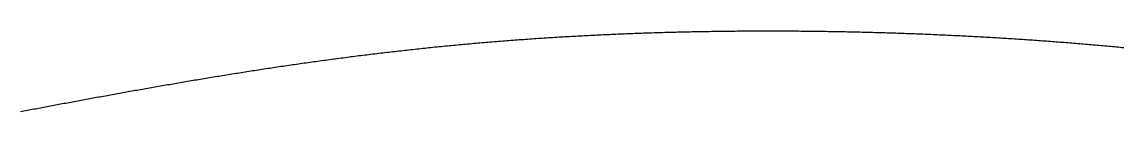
# Model space of a CAD drawing. Header units: millimetres. Extents: x -8855 to 105318, y -17958 to 67465.
# Drawn here: x 62267.5 to 62413.1, y 46631.8 to 46642.4 of the extents above; entities that cross this region are included whole.
import ezdxf

# ---------------------------------------------------------------- set-up
doc = ezdxf.new("R2010")
doc.units = ezdxf.units.MM
doc.header["$LTSCALE"] = 25

msp = doc.modelspace()

# ---------------------------------------------------------------- linework, layer by layer
msp.add_lwpolyline([(62413.37394, 46640.23249), (62413.12345, 46640.25657), (62412.87264, 46640.28054), (62412.62152, 46640.30439), (62412.37009, 46640.32812), (62412.11834, 46640.35173), (62411.86628, 46640.37522), (62411.61392, 46640.39859), (62411.36124, 46640.42184), (62411.10826, 46640.44498), (62410.85498, 46640.46799), (62410.60139, 46640.49088), (62410.34751, 46640.51365), (62410.09332, 46640.5363), (62409.83883, 46640.55882), (62409.58405, 46640.58123), (62409.32898, 46640.60352), (62409.07361, 46640.62568), (62408.81795, 46640.64772), (62408.562, 46640.66964), (62408.30576, 46640.69143), (62408.04924, 46640.71311), (62407.79243, 46640.73466), (62407.53533, 46640.75608), (62407.27796, 46640.77739), (62407.0203, 46640.79857), (62406.76237, 46640.81962), (62406.50416, 46640.84055), (62406.24567, 46640.86136), (62405.98691, 46640.88204), (62405.72788, 46640.9026), (62405.46858, 46640.92303), (62405.20901, 46640.94333), (62404.94917, 46640.96352), (62404.68906, 46640.98357), (62404.42869, 46641.0035), (62404.16806, 46641.0233), (62403.90717, 46641.04298), (62403.64601, 46641.06253), (62403.3846, 46641.08195), (62403.12294, 46641.10124), (62402.86102, 46641.12041), (62402.59884, 46641.13945), (62402.33642, 46641.15836), (62402.07374, 46641.17714), (62401.81082, 46641.1958), (62401.54765, 46641.21432), (62401.28423, 46641.23272), (62401.02057, 46641.25099), (62400.75667, 46641.26913), (62400.49253, 46641.28714), (62400.22815, 46641.30502), (62399.96354, 46641.32276), (62399.69869, 46641.34038), (62399.4336, 46641.35787), (62399.16828, 46641.37523), (62398.90273, 46641.39245), (62398.63696, 46641.40955), (62398.37095, 46641.42651), (62398.10472, 46641.44335), (62397.83827, 46641.46004), (62397.57159, 46641.47661), (62397.30469, 46641.49305), (62397.03757, 46641.50935), (62396.77023, 46641.52552), (62396.50268, 46641.54156), (62396.23492, 46641.55746), (62395.96694, 46641.57323), (62395.69874, 46641.58887), (62395.43034, 46641.60437), (62395.16173, 46641.61973), (62394.89292, 46641.63497), (62394.6239, 46641.65007), (62394.35467, 46641.66503), (62394.08525, 46641.67986), (62393.81562, 46641.69455), (62393.54579, 46641.70911), (62393.27577, 46641.72353), (62393.00555, 46641.73781), (62392.73514, 46641.75196), (62392.46454, 46641.76597), (62392.19374, 46641.77985), (62391.92276, 46641.79358), (62391.65159, 46641.80719), (62391.38023, 46641.82065), (62391.10869, 46641.83397), (62390.83696, 46641.84716), (62390.56506, 46641.86021), (62390.29298, 46641.87312), (62390.02071, 46641.88589), (62389.74827, 46641.89852), (62389.47566, 46641.91102), (62389.20287, 46641.92337), (62388.92992, 46641.93559), (62388.65679, 46641.94766), (62388.38349, 46641.95959), (62388.11003, 46641.97139), (62387.8364, 46641.98304), (62387.56261, 46641.99455), (62387.28866, 46642.00592), (62387.01454, 46642.01715), (62386.74027, 46642.02824), (62386.46584, 46642.03919), (62386.19126, 46642.04999), (62385.91652, 46642.06066), (62385.64163, 46642.07118), (62385.36659, 46642.08155), (62385.0914, 46642.09179), (62384.81606, 46642.10188), (62384.54058, 46642.11183), (62384.26495, 46642.12163), (62383.98918, 46642.13129), (62383.71327, 46642.14081), (62383.43721, 46642.15018), (62383.16102, 46642.15941), (62382.8847, 46642.16849), (62382.60824, 46642.17743), (62382.33165, 46642.18622), (62382.05492, 46642.19487), (62381.77807, 46642.20337), (62381.50108, 46642.21172), (62381.22397, 46642.21993), (62380.94674, 46642.22799), (62380.66938, 46642.23591), (62380.3919, 46642.24368), (62380.1143, 46642.2513), (62379.83658, 46642.25877), (62379.55874, 46642.2661), (62379.28079, 46642.27328), (62379.00273, 46642.28031), (62378.72455, 46642.28719), (62378.44626, 46642.29393), (62378.16786, 46642.30051), (62377.88936, 46642.30695), (62377.61075, 46642.31324), (62377.33203, 46642.31937), (62377.05321, 46642.32536), (62376.77429, 46642.3312), (62376.49528, 46642.33689), (62376.21616, 46642.34242), (62375.93695, 46642.34781), (62375.65764, 46642.35304), (62375.37824, 46642.35813), (62375.09874, 46642.36306), (62374.81916, 46642.36784), (62374.53949, 46642.37247), (62374.25973, 46642.37695), (62373.97989, 46642.38128), (62373.69997, 46642.38545), (62373.41996, 46642.38947), (62373.13987, 46642.39334), (62372.8597, 46642.39705), (62372.57946, 46642.40061), (62372.29914, 46642.40402), (62372.01875, 46642.40727), (62371.73828, 46642.41037), (62371.45775, 46642.41331), (62371.17714, 46642.4161), (62370.89647, 46642.41874), (62370.61573, 46642.42122), (62370.33492, 46642.42354), (62370.05406, 46642.42571), (62369.77313, 46642.42772), (62369.49215, 46642.42958), (62369.2111, 46642.43128), (62368.93, 46642.43283), (62368.64884, 46642.43421), (62368.36764, 46642.43544), (62368.08638, 46642.43652), (62367.80506, 46642.43743), (62367.52371, 46642.43819), (62367.2423, 46642.43879), (62366.96085, 46642.43924), (62366.67936, 46642.43952), (62366.39782, 46642.43964), (62366.11624, 46642.43961), (62365.83463, 46642.43942), (62365.55298, 46642.43907), (62365.27129, 46642.43856), (62364.98957, 46642.43788), (62364.70781, 46642.43705), (62364.42603, 46642.43606), (62364.14422, 46642.43491), (62363.86238, 46642.4336), (62363.58051, 46642.43212), (62363.29862, 46642.43049), (62363.0167, 46642.42869), (62362.73477, 46642.42674), (62362.45281, 46642.42462), (62362.17084, 46642.42234), (62361.88885, 46642.41989), (62361.60685, 46642.41729), (62361.32483, 46642.41452), (62361.0428, 46642.41158), (62360.76076, 46642.40849), (62360.47871, 46642.40523), (62360.19666, 46642.40181), (62359.9146, 46642.39822), (62359.63254, 46642.39447), (62359.35047, 46642.39055), (62359.06841, 46642.38647), (62358.78635, 46642.38223), (62358.50428, 46642.37782), (62358.22223, 46642.37324), (62357.94018, 46642.3685), (62357.65814, 46642.3636), (62357.3761, 46642.35852), (62357.09408, 46642.35328), (62356.81207, 46642.34788), (62356.53007, 46642.34231), (62356.24809, 46642.33657), (62355.96613, 46642.33066), (62355.68418, 46642.32458), (62355.40226, 46642.31834), (62355.12036, 46642.31193), (62354.83848, 46642.30535), (62354.55663, 46642.29861), (62354.2748, 46642.29169), (62353.993, 46642.28461), (62353.71124, 46642.27736), (62353.4295, 46642.26993), (62353.1478, 46642.26234), (62352.86613, 46642.25458), (62352.5845, 46642.24665), (62352.3029, 46642.23855), (62352.02135, 46642.23027), (62351.73984, 46642.22183), (62351.45837, 46642.21322), (62351.17694, 46642.20443), (62350.89556, 46642.19547), (62350.61423, 46642.18634), (62350.33295, 46642.17704), (62350.05172, 46642.16757), (62349.77054, 46642.15793), (62349.48941, 46642.14811), (62349.20834, 46642.13812), (62348.92733, 46642.12795), (62348.64637, 46642.11762), (62348.36548, 46642.10711), (62348.08465, 46642.09642), (62347.80388, 46642.08556), (62347.52318, 46642.07453), (62347.24254, 46642.06332), (62346.96198, 46642.05194), (62346.68148, 46642.04039), (62346.40105, 46642.02865), (62346.1207, 46642.01675), (62345.84042, 46642.00466), (62345.56022, 46641.99241), (62345.2801, 46641.97997), (62345.00005, 46641.96736), (62344.72009, 46641.95458), (62344.4402, 46641.94161), (62344.16041, 46641.92848), (62343.88069, 46641.91516), (62343.60107, 46641.90167), (62343.32153, 46641.888), (62343.04208, 46641.87416), (62342.76272, 46641.86014), (62342.48345, 46641.84594), (62342.20428, 46641.83156), (62341.9252, 46641.81701), (62341.64622, 46641.80229), (62341.36733, 46641.78738), (62341.08855, 46641.7723), (62340.80986, 46641.75704), (62340.53128, 46641.74161), (62340.2528, 46641.72599), (62339.97442, 46641.71021), (62339.69615, 46641.69424), (62339.41799, 46641.6781), (62339.13993, 46641.66178), (62338.86199, 46641.64528), (62338.58416, 46641.62861), (62338.30644, 46641.61176), (62338.02883, 46641.59473), (62337.75134, 46641.57752), (62337.47397, 46641.56014), (62337.19672, 46641.54258), (62336.91959, 46641.52485), (62336.64257, 46641.50693), (62336.36568, 46641.48884), (62336.08892, 46641.47057), (62335.81228, 46641.45213), (62335.53576, 46641.4335), (62335.25938, 46641.4147), (62334.98312, 46641.39572), (62334.707, 46641.37657), (62334.431, 46641.35723), (62334.15514, 46641.33772), (62333.87942, 46641.31803), (62333.60383, 46641.29817), (62333.32838, 46641.27812), (62333.05307, 46641.2579), (62332.7779, 46641.2375), (62332.50288, 46641.21693), (62332.22799, 46641.19617), (62331.95325, 46641.17524), (62331.67866, 46641.15413), (62331.40421, 46641.13284), (62331.12992, 46641.11137), (62330.85577, 46641.08973), (62330.58178, 46641.06791), (62330.30793, 46641.04591), (62330.03425, 46641.02373), (62329.76072, 46641.00137), (62329.48734, 46640.97884), (62329.21413, 46640.95613), (62328.94107, 46640.93324), (62328.66818, 46640.91017), (62328.39545, 46640.88692), (62328.12288, 46640.8635), (62327.85048, 46640.8399), (62327.57824, 46640.81612), (62327.30617, 46640.79217), (62327.03427, 46640.76803), (62326.76253, 46640.74373), (62326.49097, 46640.71924), (62326.21957, 46640.69459), (62325.94835, 46640.66975), (62325.6773, 46640.64475), (62325.40642, 46640.61957), (62325.13571, 46640.59422), (62324.86518, 46640.5687), (62324.59482, 46640.54301), (62324.32463, 46640.51715), (62324.05462, 46640.49112), (62323.78478, 46640.46492), (62323.51512, 46640.43855), (62323.24564, 46640.41202), (62322.97634, 46640.38532), (62322.70721, 46640.35846), (62322.43826, 46640.33143), (62322.16949, 46640.30424), (62321.90089, 46640.27688), (62321.63248, 46640.24937), (62321.36425, 46640.22169), (62321.0962, 46640.19385), (62320.82833, 46640.16585), (62320.56064, 46640.1377), (62320.29313, 46640.10938), (62320.02581, 46640.08091), (62319.75867, 46640.05228), (62319.49172, 46640.0235), (62319.22495, 46639.99456), (62318.95836, 46639.96547), (62318.69196, 46639.93622), (62318.42575, 46639.90682), (62318.15973, 46639.87727), (62317.89389, 46639.84757), (62317.62824, 46639.81771), (62317.36277, 46639.78771), (62317.0975, 46639.75756), (62316.83242, 46639.72726), (62316.56752, 46639.69682), (62316.30282, 46639.66623), (62316.03831, 46639.63549), (62315.77399, 46639.60461), (62315.50986, 46639.57358), (62315.24593, 46639.54241), (62314.98218, 46639.5111), (62314.71864, 46639.47964), (62314.45528, 46639.44805), (62314.19212, 46639.41631), (62313.92916, 46639.38444), (62313.66639, 46639.35243), (62313.40382, 46639.32028), (62313.14145, 46639.28799), (62312.87927, 46639.25556), (62312.6173, 46639.223), (62312.35552, 46639.19031), (62312.09394, 46639.15748), (62311.83256, 46639.12452), (62311.57138, 46639.09143), (62311.3104, 46639.0582), (62311.04962, 46639.02485), (62310.78905, 46638.99136), (62310.52867, 46638.95775), (62310.2685, 46638.92401), (62310.00853, 46638.89014), (62309.74877, 46638.85614), (62309.48921, 46638.82202), (62309.22985, 46638.78777), (62308.9707, 46638.7534), (62308.71176, 46638.71891), (62308.45302, 46638.6843), (62308.19448, 46638.64957), (62307.93615, 46638.61471), (62307.67803, 46638.57974), (62307.42011, 46638.54465), (62307.1624, 46638.50944), (62306.9049, 46638.47412), (62306.64761, 46638.43869), (62306.39052, 46638.40313), (62306.13364, 46638.36747), (62305.87697, 46638.3317), (62305.62051, 46638.29581), (62305.36426, 46638.25982), (62305.10822, 46638.22371), (62304.85239, 46638.1875), (62304.59677, 46638.15118), (62304.34136, 46638.11476), (62304.08616, 46638.07823), (62303.83117, 46638.04159), (62303.5764, 46638.00486), (62303.32183, 46637.96802), (62303.06748, 46637.93108), (62302.81334, 46637.89404), (62302.55942, 46637.8569), (62302.3057, 46637.81966), (62302.05221, 46637.78233), (62301.79892, 46637.7449), (62301.54585, 46637.70738), (62301.29299, 46637.66976), (62301.04035, 46637.63205), (62300.78792, 46637.59424), (62300.53571, 46637.55635), (62300.28372, 46637.51836), (62300.03194, 46637.48029), (62299.78038, 46637.44212), (62299.52904, 46637.40387), (62299.27791, 46637.36554), (62299.027, 46637.32712), (62298.77631, 46637.28861), (62298.52583, 46637.25002), (62298.27558, 46637.21135), (62298.02554, 46637.1726), (62297.77572, 46637.13377), (62297.52613, 46637.09486), (62297.27675, 46637.05587), (62297.02759, 46637.0168), (62296.77865, 46636.97765), (62296.52994, 46636.93843), (62296.28144, 46636.89914), (62296.03317, 46636.85977), (62295.78512, 46636.82033), (62295.53729, 46636.78082), (62295.28968, 46636.74124), (62295.0423, 46636.70159), (62294.79514, 46636.66187), (62294.5482, 46636.62208), (62294.30149, 46636.58223), (62294.055, 46636.54231), (62293.80874, 46636.50232), (62293.5627, 46636.46227), (62293.31688, 46636.42216), (62293.07129, 46636.38199), (62292.82593, 46636.34176), (62292.58079, 46636.30146), (62292.33588, 46636.26111), (62292.0912, 46636.2207), (62291.84674, 46636.18024), (62291.60252, 46636.13972), (62291.35851, 46636.09914), (62291.11474, 46636.05851), (62290.8712, 46636.01782), (62290.62788, 46635.97709), (62290.3848, 46635.9363), (62290.14194, 46635.89547), (62289.89931, 46635.85458), (62289.65691, 46635.81365), (62289.41475, 46635.77267), (62289.17281, 46635.73165), (62288.93111, 46635.69057), (62288.68963, 46635.64946), (62288.44839, 46635.6083), (62288.20738, 46635.5671), (62287.96661, 46635.52586), (62287.72606, 46635.48458), (62287.48575, 46635.44326), (62287.24567, 46635.4019), (62287.00583, 46635.36051), (62286.76622, 46635.31908), (62286.52685, 46635.27761), (62286.2877, 46635.23611), (62286.0488, 46635.19458), (62285.81013, 46635.15301), (62285.57169, 46635.11141), (62285.3335, 46635.06979), (62285.09553, 46635.02813), (62284.85781, 46634.98644), (62284.62032, 46634.94473), (62284.38307, 46634.90299), (62284.14606, 46634.86123), (62283.90928, 46634.81944), (62283.67275, 46634.77763), (62283.43645, 46634.7358), (62283.20039, 46634.69394), (62282.96457, 46634.65206), (62282.72899, 46634.61017), (62282.49365, 46634.56825), (62282.25855, 46634.52632), (62282.02369, 46634.48438), (62281.78908, 46634.44241), (62281.5547, 46634.40043), (62281.32056, 46634.35844), (62281.08667, 46634.31644), (62280.85302, 46634.27442), (62280.61961, 46634.2324), (62280.38645, 46634.19036), (62280.15353, 46634.14832), (62279.92085, 46634.10626), (62279.68842, 46634.06421), (62279.45623, 46634.02214), (62279.22428, 46633.98007), (62278.99258, 46633.938), (62278.76113, 46633.89592), (62278.52992, 46633.85385), (62278.29896, 46633.81177), (62278.06824, 46633.76969), (62277.83777, 46633.72761), (62277.60755, 46633.68554), (62277.37757, 46633.64347), (62277.14785, 46633.6014), (62276.91837, 46633.55934), (62276.68913, 46633.51728), (62276.46015, 46633.47523), (62276.23142, 46633.43319), (62276.00293, 46633.39116), (62275.7747, 46633.34914), (62275.54671, 46633.30713), (62275.31898, 46633.26513), (62275.09149, 46633.22314), (62274.86426, 46633.18117), (62274.63727, 46633.13921), (62274.41054, 46633.09727), (62274.18407, 46633.05534), (62273.95784, 46633.01344), (62273.73186, 46632.97155), (62273.50614, 46632.92968), (62273.28068, 46632.88784), (62273.05546, 46632.84601), (62272.8305, 46632.80421), (62272.60579, 46632.76243), (62272.38134, 46632.72067), (62272.15715, 46632.67895), (62271.9332, 46632.63724), (62271.70952, 46632.59557), (62271.48609, 46632.55393), (62271.26291, 46632.51231), (62271.04, 46632.47073), (62270.81734, 46632.42917), (62270.59493, 46632.38765), (62270.37279, 46632.34616), (62270.1509, 46632.30471), (62269.92927, 46632.26329), (62269.7079, 46632.22191), (62269.48678, 46632.18057), (62269.26593, 46632.13927), (62269.04534, 46632.098), (62268.825, 46632.05678), (62268.60493, 46632.01559), (62268.38512, 46631.97445), (62268.16556, 46631.93336), (62267.94627, 46631.8923), (62267.72724, 46631.8513), (62267.50847, 46631.81034), (62267.28997, 46631.76942)])

doc.saveas('drawing.dxf')
